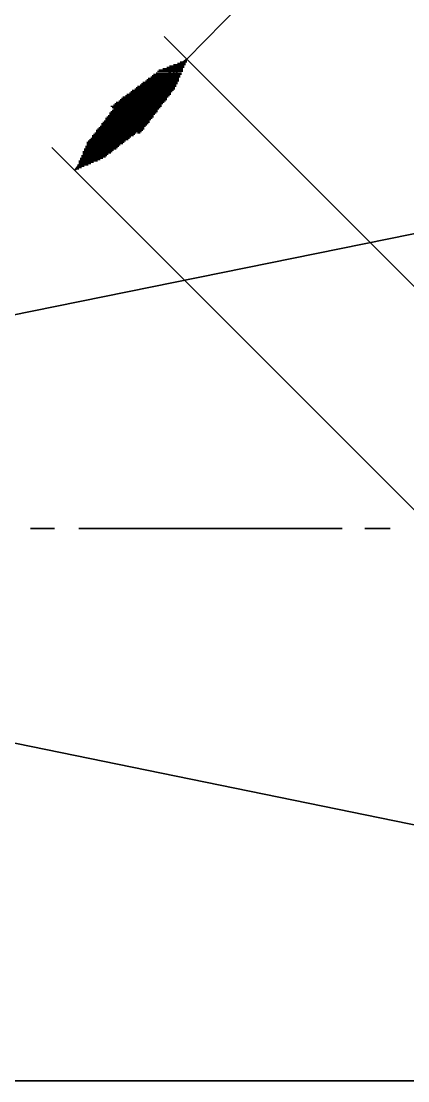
# Model space of a CAD drawing. Extents: x 1 to 210, y 1 to 298.
# Drawn here: x 83.4 to 107.9, y 196.6 to 263.7 of the extents above; entities that cross this region are included whole.
import ezdxf

# ---------------------------------------------------------------- set-up
doc = ezdxf.new("R2010")
doc.units = 0

msp = doc.modelspace()

# ---------------------------------------------------------------- linework, layer by layer
at = {"layer": 'P00017'}
msp.add_lwpolyline([(112.60666, 211.920662), (64.600665, 221.741994), (112.60666, 211.920662)], dxfattribs=at)
at = {"layer": 'P00054'}
msp.add_lwpolyline([(64.600665, 241.384658), (112.60666, 251.121327), (64.600665, 241.384658)], dxfattribs=at)
at = {"layer": 'P00094'}
msp.add_lwpolyline([(83.989334, 231.563326), (85.513331, 231.563326), (83.989334, 231.563326)], dxfattribs=at)
at = {"layer": 'P00095'}
msp.add_lwpolyline([(87.037334, 231.563326), (103.716667, 231.563326), (87.037334, 231.563326)], dxfattribs=at)
at = {"layer": 'P00096'}
msp.add_lwpolyline([(105.155995, 231.563326), (106.764661, 231.563326), (105.155995, 231.563326)], dxfattribs=at)
at = {"layer": 'P00110'}
msp.add_lwpolyline([(109.474003, 231.563326), (85.343999, 255.693326), (109.474003, 231.563326)], dxfattribs=at)
at = {"layer": 'P00111'}
msp.add_lwpolyline([(93.895335, 261.281328), (97.366667, 264.837326), (93.895335, 261.281328)], dxfattribs=at)
at = {"layer": 'P00112'}
msp.add_lwpolyline([(116.585993, 238.590658), (92.455995, 262.720659), (116.585993, 238.590658)], dxfattribs=at)
at = {"layer": 'P01201'}
msp.add_lwpolyline([(46.566667, 196.596), (186.60532, 196.596), (46.566667, 196.596)], dxfattribs=at)
at = {"layer": 'P02085'}
msp.add_lwpolyline([(89.831333, 258.910661), (89.915996, 258.910661)], dxfattribs=at)
at = {"layer": 'P02086'}
msp.add_lwpolyline([(89.746665, 258.825992), (90.000665, 258.825992)], dxfattribs=at)
at = {"layer": 'P02087'}
msp.add_lwpolyline([(89.661996, 258.741326), (90.085334, 258.741326)], dxfattribs=at)
at = {"layer": 'P02088'}
msp.add_lwpolyline([(89.577333, 258.65666), (90.169997, 258.65666)], dxfattribs=at)
at = {"layer": 'P02089'}
msp.add_lwpolyline([(89.577333, 258.571994), (90.254665, 258.571994)], dxfattribs=at)
at = {"layer": 'P02090'}
msp.add_lwpolyline([(89.492664, 258.487326), (90.339329, 258.487326)], dxfattribs=at)
at = {"layer": 'P02091'}
msp.add_lwpolyline([(89.407995, 258.40266), (90.424003, 258.40266)], dxfattribs=at)
at = {"layer": 'P02092'}
msp.add_lwpolyline([(89.323332, 258.317994), (90.508666, 258.317994)], dxfattribs=at)
at = {"layer": 'P02093'}
msp.add_lwpolyline([(89.323332, 258.233325), (90.593329, 258.233325)], dxfattribs=at)
at = {"layer": 'P02094'}
msp.add_lwpolyline([(89.238664, 258.148659), (90.678003, 258.148659)], dxfattribs=at)
at = {"layer": 'P02095'}
msp.add_lwpolyline([(89.154, 258.063993), (90.762666, 258.063993)], dxfattribs=at)
at = {"layer": 'P02096'}
msp.add_lwpolyline([(89.069332, 257.979328), (90.847329, 257.979328)], dxfattribs=at)
at = {"layer": 'P02097'}
msp.add_lwpolyline([(88.984663, 257.894659), (90.931993, 257.894659)], dxfattribs=at)
at = {"layer": 'P02098'}
msp.add_lwpolyline([(88.984663, 257.809993), (91.016667, 257.809993)], dxfattribs=at)
at = {"layer": 'P02099'}
msp.add_lwpolyline([(88.9, 257.725327), (91.10133, 257.725327)], dxfattribs=at)
at = {"layer": 'P02100'}
msp.add_lwpolyline([(88.815331, 257.640658), (91.185993, 257.640658)], dxfattribs=at)
at = {"layer": 'P02101'}
msp.add_lwpolyline([(88.730663, 257.555993), (91.270667, 257.555993)], dxfattribs=at)
at = {"layer": 'P02102'}
msp.add_lwpolyline([(88.730663, 257.471327), (91.35533, 257.471327)], dxfattribs=at)
at = {"layer": 'P02103'}
msp.add_lwpolyline([(88.646, 257.386661), (91.439994, 257.386661)], dxfattribs=at)
at = {"layer": 'P02104'}
msp.add_lwpolyline([(88.561331, 257.301992), (91.524668, 257.301992)], dxfattribs=at)
at = {"layer": 'P02105'}
msp.add_lwpolyline([(88.476662, 257.217326), (91.439994, 257.217326)], dxfattribs=at)
at = {"layer": 'P02106'}
msp.add_lwpolyline([(88.476662, 257.13266), (91.35533, 257.13266)], dxfattribs=at)
at = {"layer": 'P02107'}
msp.add_lwpolyline([(88.391999, 257.047994), (91.270667, 257.047994)], dxfattribs=at)
at = {"layer": 'P02108'}
msp.add_lwpolyline([(88.307331, 256.963326), (91.10133, 256.963326)], dxfattribs=at)
at = {"layer": 'P02109'}
msp.add_lwpolyline([(88.222667, 256.87866), (91.016667, 256.87866)], dxfattribs=at)
at = {"layer": 'P02110'}
msp.add_lwpolyline([(88.137999, 256.793994), (90.931993, 256.793994)], dxfattribs=at)
at = {"layer": 'P02111'}
msp.add_lwpolyline([(88.137999, 256.709325), (90.762666, 256.709325)], dxfattribs=at)
at = {"layer": 'P02112'}
msp.add_lwpolyline([(88.05333, 256.624659), (90.678003, 256.624659)], dxfattribs=at)
at = {"layer": 'P02113'}
msp.add_lwpolyline([(87.968667, 256.539994), (90.593329, 256.539994)], dxfattribs=at)
at = {"layer": 'P02114'}
msp.add_lwpolyline([(87.883998, 256.455328), (90.508666, 256.455328)], dxfattribs=at)
at = {"layer": 'P02115'}
msp.add_lwpolyline([(87.883998, 256.370659), (90.339329, 256.370659)], dxfattribs=at)
at = {"layer": 'P02116'}
msp.add_lwpolyline([(87.79933, 256.285993), (90.254665, 256.285993)], dxfattribs=at)
at = {"layer": 'P02117'}
msp.add_lwpolyline([(87.714666, 256.201327), (90.169997, 256.201327)], dxfattribs=at)
at = {"layer": 'P02118'}
msp.add_lwpolyline([(87.629998, 256.116659), (90.000665, 256.116659)], dxfattribs=at)
at = {"layer": 'P02119'}
msp.add_lwpolyline([(87.545329, 256.031993), (89.915996, 256.031993)], dxfattribs=at)
at = {"layer": 'P02120'}
msp.add_lwpolyline([(87.545329, 255.947327), (89.831333, 255.947327)], dxfattribs=at)
at = {"layer": 'P02121'}
msp.add_lwpolyline([(87.545329, 255.862661), (89.661996, 255.862661)], dxfattribs=at)
at = {"layer": 'P02122'}
msp.add_lwpolyline([(87.460666, 255.777992), (89.577333, 255.777992)], dxfattribs=at)
at = {"layer": 'P02123'}
msp.add_lwpolyline([(87.460666, 255.693326), (89.492664, 255.693326)], dxfattribs=at)
at = {"layer": 'P02124'}
msp.add_lwpolyline([(87.375997, 255.60866), (89.407995, 255.60866)], dxfattribs=at)
at = {"layer": 'P02125'}
msp.add_lwpolyline([(87.375997, 255.523995), (89.238664, 255.523995)], dxfattribs=at)
at = {"layer": 'P02126'}
msp.add_lwpolyline([(87.291329, 255.439326), (89.154, 255.439326)], dxfattribs=at)
at = {"layer": 'P02127'}
msp.add_lwpolyline([(87.291329, 255.35466), (89.069332, 255.35466)], dxfattribs=at)
at = {"layer": 'P02128'}
msp.add_lwpolyline([(87.291329, 255.269994), (88.9, 255.269994)], dxfattribs=at)
at = {"layer": 'P02129'}
msp.add_lwpolyline([(87.206666, 255.185325), (88.815331, 255.185325)], dxfattribs=at)
at = {"layer": 'P02130'}
msp.add_lwpolyline([(87.206666, 255.10066), (88.730663, 255.10066)], dxfattribs=at)
at = {"layer": 'P02131'}
msp.add_lwpolyline([(87.121997, 255.015994), (88.561331, 255.015994)], dxfattribs=at)
at = {"layer": 'P02132'}
msp.add_lwpolyline([(87.121997, 254.931328), (88.391999, 254.931328)], dxfattribs=at)
at = {"layer": 'P02133'}
msp.add_lwpolyline([(87.037334, 254.846659), (88.222667, 254.846659)], dxfattribs=at)
at = {"layer": 'P02134'}
msp.add_lwpolyline([(87.037334, 254.761993), (87.968667, 254.761993)], dxfattribs=at)
at = {"layer": 'P02135'}
msp.add_lwpolyline([(87.037334, 254.677327), (87.79933, 254.677327)], dxfattribs=at)
at = {"layer": 'P02136'}
msp.add_lwpolyline([(86.952665, 254.592659), (87.629998, 254.592659)], dxfattribs=at)
at = {"layer": 'P02137'}
msp.add_lwpolyline([(86.952665, 254.507993), (87.375997, 254.507993)], dxfattribs=at)
at = {"layer": 'P02138'}
msp.add_lwpolyline([(86.867997, 254.423327), (87.206666, 254.423327)], dxfattribs=at)
at = {"layer": 'P02139'}
msp.add_lwpolyline([(86.867997, 254.338661), (87.037334, 254.338661), (86.867997, 254.338661)], dxfattribs=at)
at = {"layer": 'P02140'}
msp.add_lwpolyline([(86.783333, 254.253992), (89.831333, 258.233325), (86.783333, 254.253992)], dxfattribs=at)
at = {"layer": 'P02141'}
msp.add_lwpolyline([(89.831333, 258.233325), (90.000665, 257.386661), (89.831333, 258.233325)], dxfattribs=at)
at = {"layer": 'P02142'}
msp.add_lwpolyline([(90.000665, 257.386661), (90.762666, 257.301992), (90.000665, 257.386661)], dxfattribs=at)
at = {"layer": 'P02143'}
msp.add_lwpolyline([(90.762666, 257.301992), (86.783333, 254.253992), (90.762666, 257.301992)], dxfattribs=at)
at = {"layer": 'P02144'}
msp.add_lwpolyline([(89.831333, 258.148659), (89.915996, 258.148659)], dxfattribs=at)
at = {"layer": 'P02145'}
msp.add_lwpolyline([(89.746665, 258.063993), (89.915996, 258.063993)], dxfattribs=at)
at = {"layer": 'P02146'}
msp.add_lwpolyline([(89.661996, 257.979328), (89.915996, 257.979328)], dxfattribs=at)
at = {"layer": 'P02147'}
msp.add_lwpolyline([(89.577333, 257.894659), (89.915996, 257.894659)], dxfattribs=at)
at = {"layer": 'P02148'}
msp.add_lwpolyline([(89.577333, 257.809993), (89.915996, 257.809993)], dxfattribs=at)
at = {"layer": 'P02149'}
msp.add_lwpolyline([(89.492664, 257.725327), (90.000665, 257.725327)], dxfattribs=at)
at = {"layer": 'P02150'}
msp.add_lwpolyline([(89.407995, 257.640658), (90.000665, 257.640658)], dxfattribs=at)
at = {"layer": 'P02151'}
msp.add_lwpolyline([(89.323332, 257.555993), (90.000665, 257.555993)], dxfattribs=at)
at = {"layer": 'P02152'}
msp.add_lwpolyline([(89.323332, 257.471327), (90.000665, 257.471327)], dxfattribs=at)
at = {"layer": 'P02153'}
msp.add_lwpolyline([(89.238664, 257.386661), (90.000665, 257.386661)], dxfattribs=at)
at = {"layer": 'P02154'}
msp.add_lwpolyline([(89.154, 257.301992), (89.915996, 257.301992)], dxfattribs=at)
at = {"layer": 'P02155'}
msp.add_lwpolyline([(89.069332, 257.217326), (89.831333, 257.217326)], dxfattribs=at)
at = {"layer": 'P02156'}
msp.add_lwpolyline([(89.069332, 257.13266), (89.746665, 257.13266)], dxfattribs=at)
at = {"layer": 'P02157'}
msp.add_lwpolyline([(88.984663, 257.047994), (89.661996, 257.047994)], dxfattribs=at)
at = {"layer": 'P02158'}
msp.add_lwpolyline([(88.9, 256.963326), (89.577333, 256.963326)], dxfattribs=at)
at = {"layer": 'P02159'}
msp.add_lwpolyline([(88.815331, 256.87866), (89.492664, 256.87866)], dxfattribs=at)
at = {"layer": 'P02160'}
msp.add_lwpolyline([(88.730663, 256.793994), (89.407995, 256.793994)], dxfattribs=at)
at = {"layer": 'P02161'}
msp.add_lwpolyline([(88.730663, 256.709325), (89.323332, 256.709325)], dxfattribs=at)
at = {"layer": 'P02162'}
msp.add_lwpolyline([(88.646, 256.624659), (89.238664, 256.624659)], dxfattribs=at)
at = {"layer": 'P02163'}
msp.add_lwpolyline([(88.561331, 256.539994), (89.154, 256.539994)], dxfattribs=at)
at = {"layer": 'P02164'}
msp.add_lwpolyline([(88.476662, 256.455328), (89.069332, 256.455328)], dxfattribs=at)
at = {"layer": 'P02165'}
msp.add_lwpolyline([(88.476662, 256.370659), (88.984663, 256.370659)], dxfattribs=at)
at = {"layer": 'P02166'}
msp.add_lwpolyline([(88.391999, 256.285993), (88.9, 256.285993)], dxfattribs=at)
at = {"layer": 'P02167'}
msp.add_lwpolyline([(88.307331, 256.201327), (88.815331, 256.201327)], dxfattribs=at)
at = {"layer": 'P02168'}
msp.add_lwpolyline([(88.222667, 256.116659), (88.730663, 256.116659)], dxfattribs=at)
at = {"layer": 'P02169'}
msp.add_lwpolyline([(88.222667, 256.031993), (88.646, 256.031993)], dxfattribs=at)
at = {"layer": 'P02170'}
msp.add_lwpolyline([(88.137999, 255.947327), (88.561331, 255.947327)], dxfattribs=at)
at = {"layer": 'P02171'}
msp.add_lwpolyline([(88.05333, 255.862661), (88.476662, 255.862661)], dxfattribs=at)
at = {"layer": 'P02172'}
msp.add_lwpolyline([(87.968667, 255.777992), (88.391999, 255.777992)], dxfattribs=at)
at = {"layer": 'P02173'}
msp.add_lwpolyline([(87.968667, 255.693326), (88.307331, 255.693326)], dxfattribs=at)
at = {"layer": 'P02174'}
msp.add_lwpolyline([(87.883998, 255.60866), (88.222667, 255.60866)], dxfattribs=at)
at = {"layer": 'P02175'}
msp.add_lwpolyline([(87.79933, 255.523995), (88.137999, 255.523995)], dxfattribs=at)
at = {"layer": 'P02176'}
msp.add_lwpolyline([(87.714666, 255.439326), (88.05333, 255.439326)], dxfattribs=at)
at = {"layer": 'P02177'}
msp.add_lwpolyline([(87.629998, 255.35466), (87.968667, 255.35466)], dxfattribs=at)
at = {"layer": 'P02178'}
msp.add_lwpolyline([(87.629998, 255.269994), (87.883998, 255.269994)], dxfattribs=at)
at = {"layer": 'P02179'}
msp.add_lwpolyline([(87.545329, 255.185325), (87.79933, 255.185325)], dxfattribs=at)
at = {"layer": 'P02180'}
msp.add_lwpolyline([(87.460666, 255.10066), (87.714666, 255.10066)], dxfattribs=at)
at = {"layer": 'P02181'}
msp.add_lwpolyline([(87.375997, 255.015994), (87.629998, 255.015994)], dxfattribs=at)
at = {"layer": 'P02182'}
msp.add_lwpolyline([(87.375997, 254.931328), (87.545329, 254.931328)], dxfattribs=at)
at = {"layer": 'P02183'}
msp.add_lwpolyline([(87.291329, 254.846659), (87.460666, 254.846659)], dxfattribs=at)
at = {"layer": 'P02184'}
msp.add_lwpolyline([(87.206666, 254.761993), (87.375997, 254.761993)], dxfattribs=at)
at = {"layer": 'P02185'}
msp.add_lwpolyline([(87.121997, 254.677327), (87.291329, 254.677327)], dxfattribs=at)
at = {"layer": 'P02186'}
msp.add_lwpolyline([(87.121997, 254.592659), (87.206666, 254.592659)], dxfattribs=at)
at = {"layer": 'P02187'}
msp.add_lwpolyline([(87.037334, 254.507993), (87.121997, 254.507993)], dxfattribs=at)
at = {"layer": 'P02188'}
msp.add_lwpolyline([(86.952665, 254.423327), (87.037334, 254.423327)], dxfattribs=at)
at = {"layer": 'P02189'}
msp.add_lwpolyline([(86.867997, 254.338661), (86.952665, 254.338661), (86.867997, 254.338661)], dxfattribs=at)
at = {"layer": 'P02190'}
msp.add_lwpolyline([(89.915996, 257.301992), (90.762666, 257.301992)], dxfattribs=at)
at = {"layer": 'P02191'}
msp.add_lwpolyline([(89.831333, 257.217326), (90.678003, 257.217326)], dxfattribs=at)
at = {"layer": 'P02192'}
msp.add_lwpolyline([(89.746665, 257.13266), (90.593329, 257.13266)], dxfattribs=at)
at = {"layer": 'P02193'}
msp.add_lwpolyline([(89.661996, 257.047994), (90.508666, 257.047994)], dxfattribs=at)
at = {"layer": 'P02194'}
msp.add_lwpolyline([(89.577333, 256.963326), (90.339329, 256.963326)], dxfattribs=at)
at = {"layer": 'P02195'}
msp.add_lwpolyline([(89.492664, 256.87866), (90.254665, 256.87866)], dxfattribs=at)
at = {"layer": 'P02196'}
msp.add_lwpolyline([(89.407995, 256.793994), (90.169997, 256.793994)], dxfattribs=at)
at = {"layer": 'P02197'}
msp.add_lwpolyline([(89.323332, 256.709325), (90.000665, 256.709325)], dxfattribs=at)
at = {"layer": 'P02198'}
msp.add_lwpolyline([(89.238664, 256.624659), (89.915996, 256.624659)], dxfattribs=at)
at = {"layer": 'P02199'}
msp.add_lwpolyline([(89.154, 256.539994), (89.831333, 256.539994)], dxfattribs=at)
at = {"layer": 'P02200'}
msp.add_lwpolyline([(89.069332, 256.455328), (89.661996, 256.455328)], dxfattribs=at)
at = {"layer": 'P02201'}
msp.add_lwpolyline([(88.984663, 256.370659), (89.577333, 256.370659)], dxfattribs=at)
at = {"layer": 'P02202'}
msp.add_lwpolyline([(88.9, 256.285993), (89.492664, 256.285993)], dxfattribs=at)
at = {"layer": 'P02203'}
msp.add_lwpolyline([(88.815331, 256.201327), (89.407995, 256.201327)], dxfattribs=at)
at = {"layer": 'P02204'}
msp.add_lwpolyline([(88.730663, 256.116659), (89.238664, 256.116659)], dxfattribs=at)
at = {"layer": 'P02205'}
msp.add_lwpolyline([(88.646, 256.031993), (89.154, 256.031993)], dxfattribs=at)
at = {"layer": 'P02206'}
msp.add_lwpolyline([(88.561331, 255.947327), (89.069332, 255.947327)], dxfattribs=at)
at = {"layer": 'P02207'}
msp.add_lwpolyline([(88.476662, 255.862661), (88.9, 255.862661)], dxfattribs=at)
at = {"layer": 'P02208'}
msp.add_lwpolyline([(88.391999, 255.777992), (88.815331, 255.777992)], dxfattribs=at)
at = {"layer": 'P02209'}
msp.add_lwpolyline([(88.307331, 255.693326), (88.730663, 255.693326)], dxfattribs=at)
at = {"layer": 'P02210'}
msp.add_lwpolyline([(88.222667, 255.60866), (88.561331, 255.60866)], dxfattribs=at)
at = {"layer": 'P02211'}
msp.add_lwpolyline([(88.137999, 255.523995), (88.476662, 255.523995)], dxfattribs=at)
at = {"layer": 'P02212'}
msp.add_lwpolyline([(88.05333, 255.439326), (88.391999, 255.439326)], dxfattribs=at)
at = {"layer": 'P02213'}
msp.add_lwpolyline([(87.968667, 255.35466), (88.222667, 255.35466)], dxfattribs=at)
at = {"layer": 'P02214'}
msp.add_lwpolyline([(87.883998, 255.269994), (88.137999, 255.269994)], dxfattribs=at)
at = {"layer": 'P02215'}
msp.add_lwpolyline([(87.79933, 255.185325), (88.05333, 255.185325)], dxfattribs=at)
at = {"layer": 'P02216'}
msp.add_lwpolyline([(87.714666, 255.10066), (87.968667, 255.10066)], dxfattribs=at)
at = {"layer": 'P02217'}
msp.add_lwpolyline([(87.629998, 255.015994), (87.79933, 255.015994)], dxfattribs=at)
at = {"layer": 'P02218'}
msp.add_lwpolyline([(87.545329, 254.931328), (87.714666, 254.931328)], dxfattribs=at)
at = {"layer": 'P02219'}
msp.add_lwpolyline([(87.460666, 254.846659), (87.629998, 254.846659)], dxfattribs=at)
at = {"layer": 'P02220'}
msp.add_lwpolyline([(87.375997, 254.761993), (87.460666, 254.761993)], dxfattribs=at)
at = {"layer": 'P02221'}
msp.add_lwpolyline([(87.291329, 254.677327), (87.375997, 254.677327)], dxfattribs=at)
at = {"layer": 'P02222'}
msp.add_lwpolyline([(87.206666, 254.592659), (87.291329, 254.592659), (87.206666, 254.592659)], dxfattribs=at)
at = {"layer": 'P02223'}
msp.add_lwpolyline([(93.725997, 261.196659), (93.895335, 261.196659)], dxfattribs=at)
at = {"layer": 'P02224'}
msp.add_lwpolyline([(93.471997, 261.111993), (93.895335, 261.111993)], dxfattribs=at)
at = {"layer": 'P02225'}
msp.add_lwpolyline([(93.30266, 261.027327), (93.810661, 261.027327)], dxfattribs=at)
at = {"layer": 'P02226'}
msp.add_lwpolyline([(93.048659, 260.942659), (93.810661, 260.942659)], dxfattribs=at)
at = {"layer": 'P02227'}
msp.add_lwpolyline([(92.79467, 260.857993), (93.725997, 260.857993)], dxfattribs=at)
at = {"layer": 'P02228'}
msp.add_lwpolyline([(92.625332, 260.773327), (93.725997, 260.773327)], dxfattribs=at)
at = {"layer": 'P02229'}
msp.add_lwpolyline([(92.371332, 260.688661), (93.641334, 260.688661)], dxfattribs=at)
at = {"layer": 'P02230'}
msp.add_lwpolyline([(92.117332, 260.603992), (93.641334, 260.603992)], dxfattribs=at)
at = {"layer": 'P02231'}
msp.add_lwpolyline([(92.032668, 260.519326), (93.641334, 260.519326)], dxfattribs=at)
at = {"layer": 'P02232'}
msp.add_lwpolyline([(91.947994, 260.434661), (93.55666, 260.434661)], dxfattribs=at)
at = {"layer": 'P02233'}
msp.add_lwpolyline([(91.778668, 260.349992), (93.55666, 260.349992)], dxfattribs=at)
at = {"layer": 'P02234'}
msp.add_lwpolyline([(91.693994, 260.265326), (93.471997, 260.265326)], dxfattribs=at)
at = {"layer": 'P02235'}
msp.add_lwpolyline([(91.609331, 260.18066), (93.471997, 260.18066)], dxfattribs=at)
at = {"layer": 'P02236'}
msp.add_lwpolyline([(91.439994, 260.095994), (93.387334, 260.095994)], dxfattribs=at)
at = {"layer": 'P02237'}
msp.add_lwpolyline([(91.35533, 260.011326), (93.387334, 260.011326)], dxfattribs=at)
at = {"layer": 'P02238'}
msp.add_lwpolyline([(91.270667, 259.92666), (93.387334, 259.92666)], dxfattribs=at)
at = {"layer": 'P02239'}
msp.add_lwpolyline([(91.10133, 259.841994), (93.30266, 259.841994)], dxfattribs=at)
at = {"layer": 'P02240'}
msp.add_lwpolyline([(91.016667, 259.757325), (93.30266, 259.757325)], dxfattribs=at)
at = {"layer": 'P02241'}
msp.add_lwpolyline([(90.931993, 259.672659), (93.217997, 259.672659)], dxfattribs=at)
at = {"layer": 'P02242'}
msp.add_lwpolyline([(90.762666, 259.587993), (93.217997, 259.587993)], dxfattribs=at)
at = {"layer": 'P02243'}
msp.add_lwpolyline([(90.678003, 259.503327), (93.133333, 259.503327)], dxfattribs=at)
at = {"layer": 'P02244'}
msp.add_lwpolyline([(90.593329, 259.418659), (93.133333, 259.418659)], dxfattribs=at)
at = {"layer": 'P02245'}
msp.add_lwpolyline([(90.424003, 259.333993), (93.048659, 259.333993)], dxfattribs=at)
at = {"layer": 'P02246'}
msp.add_lwpolyline([(90.339329, 259.249327), (92.963996, 259.249327)], dxfattribs=at)
at = {"layer": 'P02247'}
msp.add_lwpolyline([(90.254665, 259.164661), (92.879333, 259.164661)], dxfattribs=at)
at = {"layer": 'P02248'}
msp.add_lwpolyline([(90.085334, 259.079992), (92.879333, 259.079992)], dxfattribs=at)
at = {"layer": 'P02249'}
msp.add_lwpolyline([(90.000665, 258.995327), (92.79467, 258.995327)], dxfattribs=at)
at = {"layer": 'P02250'}
msp.add_lwpolyline([(89.915996, 258.910661), (92.709996, 258.910661)], dxfattribs=at)
at = {"layer": 'P02251'}
msp.add_lwpolyline([(89.746665, 258.825992), (92.625332, 258.825992)], dxfattribs=at)
at = {"layer": 'P02252'}
msp.add_lwpolyline([(89.661996, 258.741326), (92.625332, 258.741326)], dxfattribs=at)
at = {"layer": 'P02253'}
msp.add_lwpolyline([(89.577333, 258.65666), (92.540669, 258.65666)], dxfattribs=at)
at = {"layer": 'P02254'}
msp.add_lwpolyline([(89.407995, 258.571994), (92.455995, 258.571994)], dxfattribs=at)
at = {"layer": 'P02255'}
msp.add_lwpolyline([(89.323332, 258.487326), (92.371332, 258.487326)], dxfattribs=at)
at = {"layer": 'P02256'}
msp.add_lwpolyline([(89.238664, 258.40266), (92.286669, 258.40266)], dxfattribs=at)
at = {"layer": 'P02257'}
msp.add_lwpolyline([(89.069332, 258.317994), (92.286669, 258.317994)], dxfattribs=at)
at = {"layer": 'P02258'}
msp.add_lwpolyline([(89.154, 258.233325), (92.201995, 258.233325)], dxfattribs=at)
at = {"layer": 'P02259'}
msp.add_lwpolyline([(89.238664, 258.148659), (92.117332, 258.148659)], dxfattribs=at)
at = {"layer": 'P02260'}
msp.add_lwpolyline([(89.323332, 258.063993), (92.032668, 258.063993)], dxfattribs=at)
at = {"layer": 'P02261'}
msp.add_lwpolyline([(89.407995, 257.979328), (92.032668, 257.979328)], dxfattribs=at)
at = {"layer": 'P02262'}
msp.add_lwpolyline([(89.492664, 257.894659), (91.947994, 257.894659)], dxfattribs=at)
at = {"layer": 'P02263'}
msp.add_lwpolyline([(89.577333, 257.809993), (91.863331, 257.809993)], dxfattribs=at)
at = {"layer": 'P02264'}
msp.add_lwpolyline([(89.661996, 257.725327), (91.778668, 257.725327)], dxfattribs=at)
at = {"layer": 'P02265'}
msp.add_lwpolyline([(89.746665, 257.640658), (91.778668, 257.640658)], dxfattribs=at)
at = {"layer": 'P02266'}
msp.add_lwpolyline([(89.831333, 257.555993), (91.693994, 257.555993)], dxfattribs=at)
at = {"layer": 'P02267'}
msp.add_lwpolyline([(89.915996, 257.471327), (91.609331, 257.471327)], dxfattribs=at)
at = {"layer": 'P02268'}
msp.add_lwpolyline([(90.000665, 257.386661), (91.524668, 257.386661)], dxfattribs=at)
at = {"layer": 'P02269'}
msp.add_lwpolyline([(90.085334, 257.301992), (91.439994, 257.301992)], dxfattribs=at)
at = {"layer": 'P02270'}
msp.add_lwpolyline([(90.169997, 257.217326), (91.439994, 257.217326)], dxfattribs=at)
at = {"layer": 'P02271'}
msp.add_lwpolyline([(90.254665, 257.13266), (91.35533, 257.13266)], dxfattribs=at)
at = {"layer": 'P02272'}
msp.add_lwpolyline([(90.339329, 257.047994), (91.270667, 257.047994)], dxfattribs=at)
at = {"layer": 'P02273'}
msp.add_lwpolyline([(90.424003, 256.963326), (91.185993, 256.963326)], dxfattribs=at)
at = {"layer": 'P02274'}
msp.add_lwpolyline([(90.508666, 256.87866), (91.185993, 256.87866)], dxfattribs=at)
at = {"layer": 'P02275'}
msp.add_lwpolyline([(90.593329, 256.793994), (91.10133, 256.793994)], dxfattribs=at)
at = {"layer": 'P02276'}
msp.add_lwpolyline([(90.678003, 256.709325), (91.016667, 256.709325)], dxfattribs=at)
at = {"layer": 'P02277'}
msp.add_lwpolyline([(90.762666, 256.624659), (90.931993, 256.624659), (90.762666, 256.624659)], dxfattribs=at)
at = {"layer": 'P02278'}
msp.add_lwpolyline([(93.895335, 261.281328), (90.762666, 257.301992), (93.895335, 261.281328)], dxfattribs=at)
at = {"layer": 'P02279'}
msp.add_lwpolyline([(90.762666, 257.301992), (90.678003, 258.148659), (90.762666, 257.301992)], dxfattribs=at)
at = {"layer": 'P02280'}
msp.add_lwpolyline([(90.678003, 258.148659), (89.831333, 258.233325), (90.678003, 258.148659)], dxfattribs=at)
at = {"layer": 'P02281'}
msp.add_lwpolyline([(89.831333, 258.233325), (93.895335, 261.281328), (89.831333, 258.233325)], dxfattribs=at)
at = {"layer": 'P02282'}
msp.add_lwpolyline([(93.810661, 261.196659), (93.895335, 261.196659)], dxfattribs=at)
at = {"layer": 'P02283'}
msp.add_lwpolyline([(93.725997, 261.111993), (93.810661, 261.111993)], dxfattribs=at)
at = {"layer": 'P02284'}
msp.add_lwpolyline([(93.641334, 261.027327), (93.725997, 261.027327)], dxfattribs=at)
at = {"layer": 'P02285'}
msp.add_lwpolyline([(93.55666, 260.942659), (93.641334, 260.942659)], dxfattribs=at)
at = {"layer": 'P02286'}
msp.add_lwpolyline([(93.471997, 260.857993), (93.641334, 260.857993)], dxfattribs=at)
at = {"layer": 'P02287'}
msp.add_lwpolyline([(93.387334, 260.773327), (93.55666, 260.773327)], dxfattribs=at)
at = {"layer": 'P02288'}
msp.add_lwpolyline([(93.30266, 260.688661), (93.471997, 260.688661)], dxfattribs=at)
at = {"layer": 'P02289'}
msp.add_lwpolyline([(93.217997, 260.603992), (93.387334, 260.603992)], dxfattribs=at)
at = {"layer": 'P02290'}
msp.add_lwpolyline([(93.133333, 260.519326), (93.30266, 260.519326)], dxfattribs=at)
at = {"layer": 'P02291'}
msp.add_lwpolyline([(93.048659, 260.434661), (93.30266, 260.434661)], dxfattribs=at)
at = {"layer": 'P02292'}
msp.add_lwpolyline([(92.963996, 260.349992), (93.217997, 260.349992)], dxfattribs=at)
at = {"layer": 'P02293'}
msp.add_lwpolyline([(92.879333, 260.265326), (93.133333, 260.265326)], dxfattribs=at)
at = {"layer": 'P02294'}
msp.add_lwpolyline([(92.79467, 260.18066), (93.048659, 260.18066)], dxfattribs=at)
at = {"layer": 'P02295'}
msp.add_lwpolyline([(92.709996, 260.095994), (92.963996, 260.095994)], dxfattribs=at)
at = {"layer": 'P02296'}
msp.add_lwpolyline([(92.625332, 260.011326), (92.963996, 260.011326)], dxfattribs=at)
at = {"layer": 'P02297'}
msp.add_lwpolyline([(92.540669, 259.92666), (92.879333, 259.92666)], dxfattribs=at)
at = {"layer": 'P02298'}
msp.add_lwpolyline([(92.455995, 259.841994), (92.79467, 259.841994)], dxfattribs=at)
at = {"layer": 'P02299'}
msp.add_lwpolyline([(92.371332, 259.757325), (92.709996, 259.757325)], dxfattribs=at)
at = {"layer": 'P02300'}
msp.add_lwpolyline([(92.286669, 259.672659), (92.709996, 259.672659)], dxfattribs=at)
at = {"layer": 'P02301'}
msp.add_lwpolyline([(92.201995, 259.587993), (92.625332, 259.587993)], dxfattribs=at)
at = {"layer": 'P02302'}
msp.add_lwpolyline([(92.117332, 259.503327), (92.540669, 259.503327)], dxfattribs=at)
at = {"layer": 'P02303'}
msp.add_lwpolyline([(92.032668, 259.418659), (92.455995, 259.418659)], dxfattribs=at)
at = {"layer": 'P02304'}
msp.add_lwpolyline([(91.947994, 259.333993), (92.371332, 259.333993)], dxfattribs=at)
at = {"layer": 'P02305'}
msp.add_lwpolyline([(91.863331, 259.249327), (92.371332, 259.249327)], dxfattribs=at)
at = {"layer": 'P02306'}
msp.add_lwpolyline([(91.778668, 259.164661), (92.286669, 259.164661)], dxfattribs=at)
at = {"layer": 'P02307'}
msp.add_lwpolyline([(91.693994, 259.079992), (92.201995, 259.079992)], dxfattribs=at)
at = {"layer": 'P02308'}
msp.add_lwpolyline([(91.609331, 258.995327), (92.117332, 258.995327)], dxfattribs=at)
at = {"layer": 'P02309'}
msp.add_lwpolyline([(91.524668, 258.910661), (92.032668, 258.910661)], dxfattribs=at)
at = {"layer": 'P02310'}
msp.add_lwpolyline([(91.439994, 258.825992), (92.032668, 258.825992)], dxfattribs=at)
at = {"layer": 'P02311'}
msp.add_lwpolyline([(91.35533, 258.741326), (91.947994, 258.741326)], dxfattribs=at)
at = {"layer": 'P02312'}
msp.add_lwpolyline([(91.270667, 258.65666), (91.863331, 258.65666)], dxfattribs=at)
at = {"layer": 'P02313'}
msp.add_lwpolyline([(91.185993, 258.571994), (91.778668, 258.571994)], dxfattribs=at)
at = {"layer": 'P02314'}
msp.add_lwpolyline([(91.10133, 258.487326), (91.778668, 258.487326)], dxfattribs=at)
at = {"layer": 'P02315'}
msp.add_lwpolyline([(91.016667, 258.40266), (91.693994, 258.40266)], dxfattribs=at)
at = {"layer": 'P02316'}
msp.add_lwpolyline([(90.931993, 258.317994), (91.609331, 258.317994)], dxfattribs=at)
at = {"layer": 'P02317'}
msp.add_lwpolyline([(90.847329, 258.233325), (91.524668, 258.233325)], dxfattribs=at)
at = {"layer": 'P02318'}
msp.add_lwpolyline([(90.678003, 258.148659), (91.439994, 258.148659)], dxfattribs=at)
at = {"layer": 'P02319'}
msp.add_lwpolyline([(90.762666, 258.063993), (91.439994, 258.063993)], dxfattribs=at)
at = {"layer": 'P02320'}
msp.add_lwpolyline([(90.762666, 257.979328), (91.35533, 257.979328)], dxfattribs=at)
at = {"layer": 'P02321'}
msp.add_lwpolyline([(90.762666, 257.894659), (91.270667, 257.894659)], dxfattribs=at)
at = {"layer": 'P02322'}
msp.add_lwpolyline([(90.762666, 257.809993), (91.185993, 257.809993)], dxfattribs=at)
at = {"layer": 'P02323'}
msp.add_lwpolyline([(90.762666, 257.725327), (91.10133, 257.725327)], dxfattribs=at)
at = {"layer": 'P02324'}
msp.add_lwpolyline([(90.762666, 257.640658), (91.10133, 257.640658)], dxfattribs=at)
at = {"layer": 'P02325'}
msp.add_lwpolyline([(90.762666, 257.555993), (91.016667, 257.555993)], dxfattribs=at)
at = {"layer": 'P02326'}
msp.add_lwpolyline([(90.762666, 257.471327), (90.931993, 257.471327)], dxfattribs=at)
at = {"layer": 'P02327'}
msp.add_lwpolyline([(90.762666, 257.386661), (90.847329, 257.386661), (90.762666, 257.386661)], dxfattribs=at)
at = {"layer": 'P02328'}
msp.add_lwpolyline([(93.55666, 261.027327), (93.641334, 261.027327)], dxfattribs=at)
at = {"layer": 'P02329'}
msp.add_lwpolyline([(93.471997, 260.942659), (93.55666, 260.942659)], dxfattribs=at)
at = {"layer": 'P02330'}
msp.add_lwpolyline([(93.387334, 260.857993), (93.471997, 260.857993)], dxfattribs=at)
at = {"layer": 'P02331'}
msp.add_lwpolyline([(93.217997, 260.773327), (93.387334, 260.773327)], dxfattribs=at)
at = {"layer": 'P02332'}
msp.add_lwpolyline([(93.133333, 260.688661), (93.30266, 260.688661)], dxfattribs=at)
at = {"layer": 'P02333'}
msp.add_lwpolyline([(93.048659, 260.603992), (93.217997, 260.603992)], dxfattribs=at)
at = {"layer": 'P02334'}
msp.add_lwpolyline([(92.879333, 260.519326), (93.133333, 260.519326)], dxfattribs=at)
at = {"layer": 'P02335'}
msp.add_lwpolyline([(92.79467, 260.434661), (93.048659, 260.434661)], dxfattribs=at)
at = {"layer": 'P02336'}
msp.add_lwpolyline([(92.709996, 260.349992), (92.963996, 260.349992)], dxfattribs=at)
at = {"layer": 'P02337'}
msp.add_lwpolyline([(92.540669, 260.265326), (92.879333, 260.265326)], dxfattribs=at)
at = {"layer": 'P02338'}
msp.add_lwpolyline([(92.455995, 260.18066), (92.79467, 260.18066)], dxfattribs=at)
at = {"layer": 'P02339'}
msp.add_lwpolyline([(92.371332, 260.095994), (92.709996, 260.095994)], dxfattribs=at)
at = {"layer": 'P02340'}
msp.add_lwpolyline([(92.201995, 260.011326), (92.625332, 260.011326)], dxfattribs=at)
at = {"layer": 'P02341'}
msp.add_lwpolyline([(92.117332, 259.92666), (92.540669, 259.92666)], dxfattribs=at)
at = {"layer": 'P02342'}
msp.add_lwpolyline([(92.032668, 259.841994), (92.455995, 259.841994)], dxfattribs=at)
at = {"layer": 'P02343'}
msp.add_lwpolyline([(91.863331, 259.757325), (92.371332, 259.757325)], dxfattribs=at)
at = {"layer": 'P02344'}
msp.add_lwpolyline([(91.778668, 259.672659), (92.286669, 259.672659)], dxfattribs=at)
at = {"layer": 'P02345'}
msp.add_lwpolyline([(91.693994, 259.587993), (92.201995, 259.587993)], dxfattribs=at)
at = {"layer": 'P02346'}
msp.add_lwpolyline([(91.524668, 259.503327), (92.117332, 259.503327)], dxfattribs=at)
at = {"layer": 'P02347'}
msp.add_lwpolyline([(91.439994, 259.418659), (92.032668, 259.418659)], dxfattribs=at)
at = {"layer": 'P02348'}
msp.add_lwpolyline([(91.35533, 259.333993), (91.947994, 259.333993)], dxfattribs=at)
at = {"layer": 'P02349'}
msp.add_lwpolyline([(91.185993, 259.249327), (91.863331, 259.249327)], dxfattribs=at)
at = {"layer": 'P02350'}
msp.add_lwpolyline([(91.10133, 259.164661), (91.778668, 259.164661)], dxfattribs=at)
at = {"layer": 'P02351'}
msp.add_lwpolyline([(91.016667, 259.079992), (91.693994, 259.079992)], dxfattribs=at)
at = {"layer": 'P02352'}
msp.add_lwpolyline([(90.847329, 258.995327), (91.609331, 258.995327)], dxfattribs=at)
at = {"layer": 'P02353'}
msp.add_lwpolyline([(90.762666, 258.910661), (91.524668, 258.910661)], dxfattribs=at)
at = {"layer": 'P02354'}
msp.add_lwpolyline([(90.678003, 258.825992), (91.439994, 258.825992)], dxfattribs=at)
at = {"layer": 'P02355'}
msp.add_lwpolyline([(90.508666, 258.741326), (91.35533, 258.741326)], dxfattribs=at)
at = {"layer": 'P02356'}
msp.add_lwpolyline([(90.424003, 258.65666), (91.270667, 258.65666)], dxfattribs=at)
at = {"layer": 'P02357'}
msp.add_lwpolyline([(90.339329, 258.571994), (91.185993, 258.571994)], dxfattribs=at)
at = {"layer": 'P02358'}
msp.add_lwpolyline([(90.169997, 258.487326), (91.10133, 258.487326)], dxfattribs=at)
at = {"layer": 'P02359'}
msp.add_lwpolyline([(90.085334, 258.40266), (91.016667, 258.40266)], dxfattribs=at)
at = {"layer": 'P02360'}
msp.add_lwpolyline([(90.000665, 258.317994), (90.931993, 258.317994)], dxfattribs=at)
at = {"layer": 'P02361'}
msp.add_lwpolyline([(89.831333, 258.233325), (90.847329, 258.233325), (89.831333, 258.233325)], dxfattribs=at)
at = {"layer": 'P02362'}
msp.add_lwpolyline([(86.783333, 254.253992), (93.895335, 261.281328), (86.783333, 254.253992)], dxfattribs=at)

doc.saveas('drawing.dxf')
